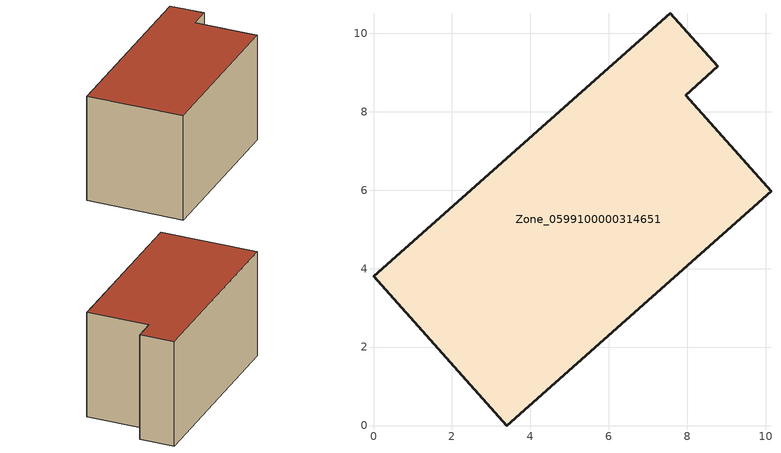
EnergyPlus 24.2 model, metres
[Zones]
Zone_0599100000314651
 floor ground (C_G): 0,3.81 7.57,10.51 8.78,9.16 7.96,8.43 10.14,5.98 3.4,0 z0
 wall outside (C_F): 3.4,0 10.14,5.98 7.96,8.43 8.78,9.16 7.57,10.51 0,3.81 3.4,0 z0:5.76
 roof outside (C_R): 7.57,10.51 0,3.81 3.4,0 10.14,5.98 7.96,8.43 8.78,9.16 z5.76
[BUILDING]
Pand.0599100000314651: North Axis=0; Terrain=City; Loads Convergence Tolerance Value=0.04; Temperature Convergence Tolerance Value=0.4; Solar Distribution=FullExterior; Maximum Number of Warmup Days=25; Minimum Number of Warmup Days=1
[Site:Location]
Rotterdam.The.Hague.AP_ZH_NLD Design_Conditions: Latitude=51.96; Longitude=4.45; Time Zone=1; Elevation=-4.5
[SITE:GROUNDTEMPERATURE:BUILDINGSURFACE]
18, 18, 18, 18, 18, 18, 18, 18, 18, 18, 18, 18
[MATERIAL] Thermal Absorptance=0.9; Solar Absorptance=0.7; Visible Absorptance=0.7
Name | Roughness | Thickness | Conductivity | Density | Specific Heat
G.TI.1975-1991 | MediumSmooth | 0.15 | 0.288461 | 540 | 1210
F.TI.1975-1991 | Rough | 0.3 | 0.230769 | 1920 | 840
R.TI.1975-1991 | MediumRough | 0.2 | 0.153846 | 1500 | 1000
[CONSTRUCTION]
C_G: G.TI.1975-1991
C_F: F.TI.1975-1991
C_R: R.TI.1975-1991
[ZONE]
Zone_0599100000314651: Type=1; Multiplier=1; Ceiling Height=Autocalculate; Volume=Autocalculate; Floor Area=autocalculate; Part of Total Floor Area=Yes
[ZONEINFILTRATION:DESIGNFLOWRATE]
Infil_Zone_0599100000314651: Zone or ZoneList or Space or SpaceList=Zone_0599100000314651; Schedule=AlwaysOn; Design Flow Rate Calculation Method=Flow/Area; Flow Rate per Floor Area=0.003; Constant Term Coefficient=1; Temperature Term Coefficient=0; Velocity Term Coefficient=0; Velocity Squared Term Coefficient=0
[HVACTEMPLATE:ZONE:IDEALLOADSAIRSYSTEM]
Zone_0599100000314651: Maximum Heating Supply Air Temperature=50; Minimum Cooling Supply Air Temperature=13; Maximum Heating Supply Air Humidity Ratio=0.0156; Minimum Cooling Supply Air Humidity Ratio=0.0077; Heating Limit=NoLimit; Cooling Limit=NoLimit; Dehumidification Control Type=ConstantSensibleHeatRatio; Cooling Sensible Heat Ratio=0.7; Dehumidification Setpoint=60; Humidification Control Type=None; Humidification Setpoint=30; Outdoor Air Method=None; Outdoor Air Flow Rate per Person=0.00944; Outdoor Air Flow Rate per Zone Floor Area=0; Outdoor Air Flow Rate per Zone=0; Demand Controlled Ventilation Type=None; Outdoor Air Economizer Type=NoEconomizer; Heat Recovery Type=None; Sensible Heat Recovery Effectiveness=0.7; Latent Heat Recovery Effectiveness=0.65
[ZONECONTROL:THERMOSTAT]
ThermostatControl_Zone_0599100000314651: Zone or ZoneList=Zone_0599100000314651; Control Type Schedule=DualSetpointControlType; Control 1=Thermostat_Zone_0599100000314651; Temperature Difference Between Cutout And Setpoint=0
[THERMOSTATSETPOINT:DUALSETPOINT]
Thermostat_Zone_0599100000314651: Heating Setpoint Temperature Schedule=HeatingSetpoint_Zone_0599100000314651; Cooling Setpoint Temperature Schedule=CoolingSetpoint_Zone_0599100000314651
[SCHEDULE:COMPACT]
HeatingSetpoint_Zone_0599100000314651: Through: 12/31, For: AllDays, Until: 24:00, 21
CoolingSetpoint_Zone_0599100000314651: Through: 12/31, For: AllDays, Until: 24:00, 24
DualSetpointControlType: Through: 12/31, For: AllDays, Until: 24:00, 4
AlwaysOn: Through: 12/31, For: AllDays, Until: 24:00, 1
